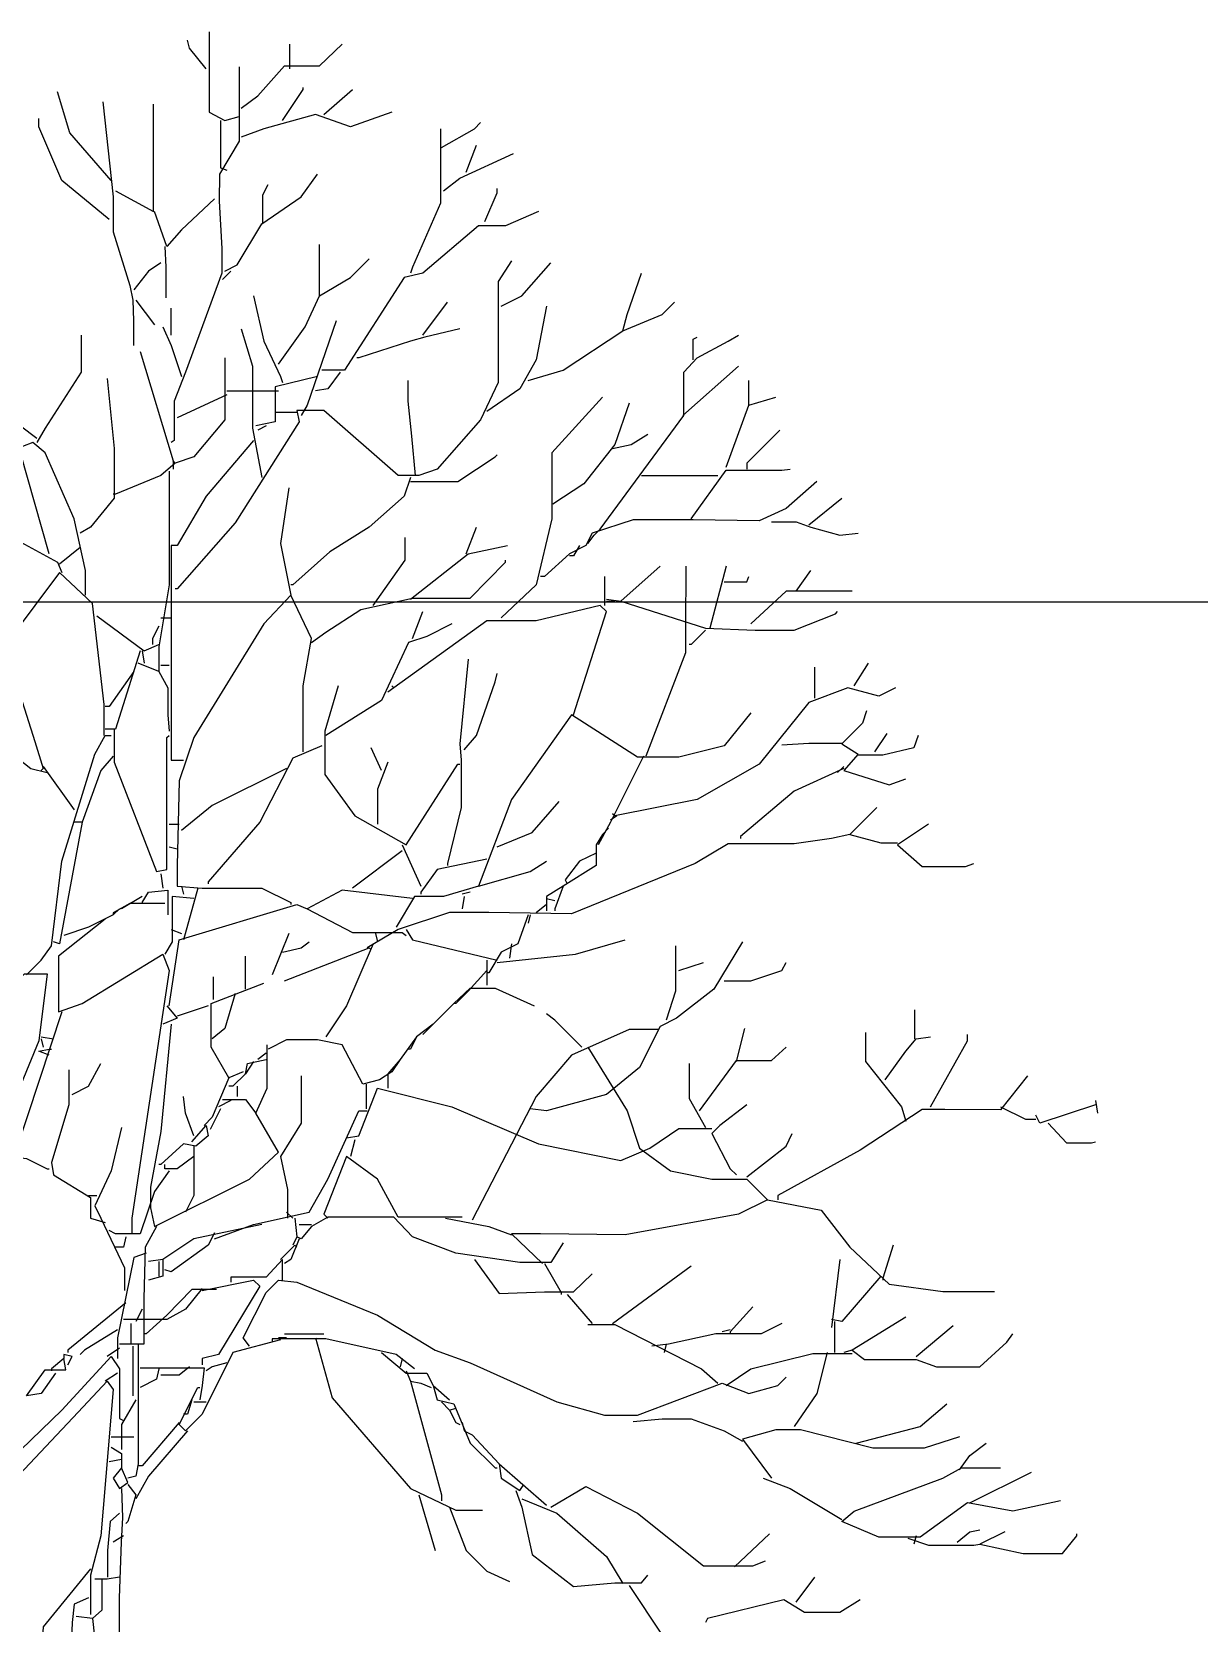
# Model space of a CAD drawing. Header units: centimetres. Extents: x -3096 to 17897, y -3131 to 15798.
# Drawn here: x 2997.2 to 3310.4, y 1238.3 to 1665.3 of the extents above; entities that cross this region are included whole.
import ezdxf

# ---------------------------------------------------------------- set-up
doc = ezdxf.new("R2010")
doc.units = ezdxf.units.CM
doc.layers.add('arredi', color=1, linetype='Continuous')
doc.layers.add('piu', color=6, linetype='Continuous')

msp = doc.modelspace()

# ---------------------------------------------------------------- linework, layer by layer
at = {"color": 84}
for points in [[(3151.36, 1513.08), (3155.24, 1512.53)], [(3151.36, 1512.53), (3153.58, 1512.53)]]:
    msp.add_lwpolyline(points, dxfattribs=at)
at = {"layer": 'arredi'}
for points in [[(3043.95, 1655.37), (3039.52, 1660.91), (3038.97, 1663.12)], [(3044.78, 1665.34), (3044.78, 1643.75), (3048.93, 1641.53), (3052.81, 1642.64)], [(3053.36, 1644.85), (3057.79, 1648.17), (3064.99, 1656.2), (3074.4, 1656.2), (3080.49, 1662.02)], [(3066.38, 1655.37), (3066.38, 1662.02)], [(3052.81, 1655.93), (3052.81, 1635.99), (3047.55, 1627.14), (3047.41, 1619.94), (3048.17, 1607.2), (3048.17, 1600.56), (3038.41, 1573.98), (3035.37, 1566.23), (3035.37, 1555.71), (3034.54, 1555.16)], [(3018.48, 1625.47), (3007.41, 1638.21), (3004.09, 1649.28)], [(3064.44, 1641.53), (3069.97, 1649.84), (3069.97, 1650.39)], [(3075.51, 1643.19), (3083.26, 1649.84)], [(3016.27, 1646.51), (3019.04, 1621.04), (3019.04, 1611.63), (3023.47, 1597.24), (3024.3, 1593.36), (3024.43, 1587.82), (3024.43, 1581.18)], [(3019.59, 1622.71), (3029.83, 1617.17), (3029.83, 1645.96)], [(3017.93, 1614.95), (3005.19, 1625.47), (2999.1, 1639.87), (2999.1, 1642.08)], [(3047.83, 1641.53), (3047.83, 1628.8), (3049.49, 1628.24)], [(3093.78, 1643.75), (3082.71, 1639.87), (3073.3, 1643.19), (3059.45, 1639.32), (3053.36, 1637.1)], [(3107.07, 1634.33), (3115.93, 1639.32), (3117.59, 1640.98)], [(3106.79, 1639.32), (3106.79, 1619.38), (3099.32, 1602.22), (3098.76, 1600.56)], [(3107.62, 1622.71), (3112.05, 1626.03), (3126.45, 1632.67)], [(3113.71, 1627.69), (3116.48, 1634.89)], [(3048.93, 1601.11), (3052.26, 1602.77), (3058.9, 1613.85), (3069.42, 1621.04), (3073.85, 1627.14)], [(3059.18, 1613.85), (3059.18, 1621.6), (3060.56, 1624.37)], [(3118.7, 1614.4), (3122.02, 1622.15), (3122.02, 1623.26)], [(3046.17, 1620.49), (3037.31, 1612.19), (3033.43, 1607.76), (3030.11, 1617.17)], [(3133.09, 1617.17), (3124.23, 1613.29), (3117.04, 1613.29), (3102.09, 1600.56), (3097.1, 1599.45), (3081.05, 1574.54), (3074.96, 1574.54)], [(3032.88, 1607.76), (3033.16, 1602.22), (3033.16, 1593.92)], [(3074.4, 1594.47), (3074.4, 1608.31)], [(3031.77, 1603.33), (3028.45, 1601.11), (3024.57, 1596.13)], [(3125.89, 1603.88), (3122.29, 1598.34), (3122.29, 1571.21), (3117.59, 1561.25), (3105.96, 1547.96), (3100.98, 1546.3), (3095.44, 1546.3), (3075.51, 1563.74), (3068.31, 1563.74), (3068.87, 1560.7), (3051.7, 1533.57), (3036.2, 1515.85), (3035.65, 1515.85)], [(3063.33, 1576.2), (3070.53, 1586.16), (3074.4, 1594.47), (3082.71, 1599.45), (3087.69, 1604.43)], [(3123.13, 1591.7), (3128.66, 1594.47), (3136.41, 1603.33)], [(3050.6, 1601.11), (3048.38, 1598.9)], [(3155.79, 1585.06), (3156.9, 1589.49), (3160.77, 1600.56)], [(3025.13, 1593.36), (3030.11, 1586.72)], [(3056.69, 1594.47), (3059.45, 1582.29), (3063.88, 1572.88), (3064.44, 1571.21)], [(3102.09, 1583.95), (3108.73, 1592.81)], [(3130.32, 1571.77), (3139.74, 1574.54), (3155.79, 1585.06), (3166.31, 1589.49), (3169.63, 1592.81)], [(3034.54, 1583.95), (3034.54, 1591.15)], [(3135.31, 1591.7), (3132.54, 1577.31), (3128.11, 1569.55), (3119.25, 1563.46)], [(3032.32, 1586.16), (3034.54, 1581.18), (3037.31, 1572.88)], [(3053.36, 1585.61), (3056.41, 1575.64), (3056.41, 1559.03), (3058.9, 1545.75)], [(3078.83, 1587.82), (3071.08, 1565.12), (3069.42, 1562.36)], [(3112.05, 1585.61), (3102.64, 1583.4), (3098.76, 1582.29), (3084.92, 1577.86), (3084.37, 1577.86)], [(3010.46, 1583.95), (3010.46, 1573.98), (3000.77, 1559.03), (2998.55, 1555.16)], [(3146.38, 1528.03), (3148.04, 1530.24), (3149.7, 1531.9), (3172.12, 1562.36), (3172.12, 1573.98), (3175.72, 1577.86), (3184.03, 1582.29), (3186.8, 1583.95)], [(3174.62, 1577.31), (3174.62, 1582.84), (3175.72, 1583.4)], [(3026.23, 1579.52), (3035.09, 1550.18), (3035.09, 1547.96)], [(3048.93, 1577.86), (3048.93, 1561.25), (3040.63, 1551.28), (3035.65, 1549.62), (3035.09, 1550.18)], [(3017.38, 1572.32), (3019.31, 1553.5), (3019.31, 1540.21), (3012.95, 1532.46), (3010.18, 1530.8)], [(3073.85, 1572.88), (3062.5, 1570.11), (3062.5, 1560.7), (3057.24, 1559.59)], [(3079.94, 1573.98), (3076.62, 1569.55), (3073.3, 1569)], [(3100.15, 1546.3), (3099.18, 1556.82), (3098.14, 1566.23), (3098.14, 1571.77)], [(3171.85, 1562.36), (3186.8, 1575.64)], [(3189.57, 1565.12), (3189.57, 1571.77)], [(3049.49, 1567.89), (3036.2, 1561.8)], [(3049.49, 1569), (3063.33, 1569)], [(3150.26, 1567.34), (3136.69, 1552.39), (3136.69, 1534.67), (3132.54, 1516.96), (3123.13, 1508.1)], [(3183.48, 1548.51), (3189.57, 1565.12), (3196.76, 1567.34)], [(3068.31, 1563.19), (3062.78, 1563.19)], [(3157.45, 1565.68), (3153.58, 1554.6), (3145.27, 1544.09), (3136.97, 1538.55)], [(3001.87, 1525.26), (2994.12, 1552.39), (2994.12, 1559.59), (2998.55, 1556.27)], [(3060.01, 1559.59), (3057.79, 1558.48)], [(3011.56, 1514.19), (3011.56, 1520.83), (3008.52, 1534.67), (3000.77, 1552.39), (2997.44, 1555.16), (2994.67, 1554.05)], [(3056.69, 1555.71), (3043.95, 1540.76), (3036.2, 1527.48), (3034.54, 1527.48)], [(3153.02, 1553.5), (3158.01, 1554.6), (3162.44, 1557.37)], [(3197.87, 1558.48), (3189.01, 1549.62), (3189.01, 1547.96)], [(3098.76, 1544.64), (3111.5, 1544.64), (3121.46, 1551.28), (3122.02, 1551.84)], [(3035.65, 1549.62), (3031.77, 1546.3), (3019.59, 1541.32), (3019.04, 1541.32)], [(3033.99, 1547.41), (3033.99, 1516.96), (3031.22, 1500.35), (3031.22, 1493.7), (3025.68, 1495.92)], [(3160.77, 1546.3), (3181.26, 1546.3)], [(3174.06, 1534.67), (3183.48, 1547.68), (3198.42, 1547.68), (3200.64, 1547.96)], [(3066.1, 1542.98), (3063.88, 1528.03), (3066.65, 1514.19)], [(3098.76, 1545.75), (3097.1, 1540.76), (3087.69, 1532.46), (3077.17, 1525.81), (3067.21, 1516.96), (3066.65, 1516.96)], [(3207.84, 1544.64), (3199.53, 1537.44), (3192.33, 1534.12), (3174.62, 1534.4), (3158.56, 1534.4), (3147.49, 1530.8), (3145.83, 1527.48), (3141.4, 1525.26), (3134.75, 1519.17), (3133.65, 1519.17)], [(2963.39, 1497.58), (2963.39, 1519.72), (2972.53, 1540.21), (3004.09, 1523.05), (3005.19, 1520.28)], [(3205.62, 1533.01), (3214.48, 1540.21)], [(3195.66, 1533.84), (3202.3, 1533.84), (3206.18, 1532.46), (3213.93, 1530.24), (3218.91, 1530.8)], [(3088.8, 1511.42), (3097.38, 1523.6), (3097.38, 1529.69)], [(3113.71, 1525.26), (3116.48, 1532.46)], [(3010.18, 1526.92), (3004.64, 1522.49)], [(3034.54, 1527.48), (3034.54, 1488.16), (3034.54, 1469.89), (3037.86, 1469.89)], [(3098.76, 1513.08), (3114.27, 1525.26), (3124.79, 1527.48)], [(3144.16, 1527.48), (3142.5, 1524.71), (3141.4, 1524.71)], [(3016.55, 1476.54), (3016.55, 1484.84), (3013.5, 1511.97), (3004.64, 1520.28), (2991.35, 1502.56), (2990.8, 1502.56)], [(3072.19, 1501.45), (3076.06, 1504.22), (3085.48, 1510.31), (3099.32, 1513.36), (3114.82, 1513.36), (3124.23, 1523.05), (3124.23, 1523.6)], [(3165.76, 1521.94), (3155.24, 1512.53), (3177.94, 1505.33), (3191.23, 1504.77), (3201.75, 1504.77), (3212.82, 1509.2), (3213.37, 1509.76)], [(3172.68, 1521.94), (3172.54, 1505.33), (3172.54, 1498.68), (3161.88, 1471)], [(3183.48, 1521.94), (3179.05, 1505.33)], [(3202.3, 1515.29), (3206.18, 1520.83)], [(2989.41, 1518.62), (2990.11, 1509.2), (2990.11, 1499.79), (2998, 1474.88), (3000.21, 1467.68), (2999.66, 1467.13)], [(3150.81, 1519.17), (3150.81, 1511.42)], [(3182.92, 1517.79), (3189.01, 1517.79), (3189.57, 1519.17)], [(3069.97, 1472.11), (3069.97, 1489.83), (3072.19, 1502.56), (3066.65, 1514.19), (3059.45, 1506.44), (3040.63, 1475.98), (3036.75, 1464.36), (3036.2, 1441.66), (3036.2, 1436.12), (3042.84, 1435.57), (3058.9, 1435.57), (3066.65, 1431.69), (3066.65, 1431.14)], [(3217.25, 1515.29), (3199.53, 1515.29), (3190.12, 1506.44)], [(3014.61, 1508.65), (3027.34, 1499.24), (3031.22, 1500.9)], [(3031.77, 1508.1), (3034.54, 1508.1)], [(3142.5, 1482.07), (3151.36, 1509.76), (3149.7, 1511.42), (3132.54, 1507.27), (3119.25, 1507.27), (3094.33, 1489.27), (3093.78, 1489.83)], [(3099.32, 1502.56), (3102.09, 1509.76)], [(3031.22, 1505.88), (3029.56, 1502.56), (3029.56, 1500.9)], [(3109.84, 1506.44), (3103.19, 1503.11), (3098.21, 1501.45), (3091.01, 1485.95), (3076.06, 1476.54)], [(3177.94, 1504.77), (3174.06, 1500.9), (3173.51, 1500.9)], [(3026.23, 1499.24), (3019.59, 1478.2), (3016.82, 1478.2)], [(3026.79, 1499.24), (3027.34, 1495.92)], [(3031.77, 1495.36), (3033.99, 1495.36)], [(3114.27, 1497.02), (3112.05, 1474.32), (3112.33, 1469.89), (3112.33, 1457.16), (3108.73, 1442.21), (3108.73, 1441.66)], [(3207.28, 1486.5), (3207.28, 1494.81)], [(3217.8, 1489.83), (3221.68, 1495.92)], [(3024.57, 1493.7), (3017.93, 1484.29), (3016.82, 1484.29)], [(3031.22, 1493.7), (3033.71, 1489.27), (3033.71, 1482.07), (3033.99, 1477.65)], [(3113.16, 1472.66), (3116.48, 1476.54), (3121.46, 1490.93), (3122.02, 1493.15)], [(3079.39, 1489.83), (3075.79, 1477.65), (3075.79, 1466.02), (3083.82, 1454.94), (3097.66, 1447.19), (3111.5, 1468.79), (3112.05, 1468.79)], [(3094.33, 1489.27), (3092.67, 1488.16)], [(3228.88, 1489.27), (3224.45, 1487.06), (3216.14, 1489.27), (3205.62, 1485.4), (3192.33, 1468.79), (3175.72, 1459.37), (3153.58, 1454.94), (3153.02, 1455.5)], [(3190.12, 1482.63), (3182.92, 1473.77), (3170.74, 1470.72), (3159.67, 1470.72), (3141.95, 1482.07), (3125.89, 1459.37), (3117.04, 1436.12), (3107.62, 1433.35), (3099.87, 1433.35), (3094.89, 1425.05)], [(3221.12, 1483.18), (3220.02, 1479.86), (3214.48, 1474.32), (3218.91, 1471.55), (3215.03, 1467.13), (3227.21, 1463.25), (3231.64, 1464.91)], [(2977.51, 1479.31), (2976.96, 1476.54), (2972.25, 1465.46), (2972.25, 1453.84), (2979.45, 1415.63), (2979.45, 1400.13), (2984.16, 1401.24), (2995.23, 1412.59), (3001.32, 1412.59), (2999.1, 1394.6), (2990.25, 1373), (2986.37, 1377.43), (2985.82, 1380.75)], [(2978.06, 1477.65), (2984.16, 1477.65), (2996.89, 1467.68), (3001.32, 1466.57)], [(3019.31, 1478.2), (3019.31, 1469.34), (3030.66, 1440), (3033.43, 1440.55), (3033.43, 1475.98), (3033.99, 1476.54)], [(2995.78, 1412.31), (2999.66, 1416.19), (3002.43, 1420.06), (3005.19, 1442.76), (3014.05, 1471.55), (3016.82, 1476.54), (3018.48, 1476.54)], [(3074.96, 1473.77), (3067.21, 1470.45), (3058.35, 1453.28), (3044.5, 1437.23), (3044.5, 1436.67)], [(3091.01, 1467.13), (3088.24, 1473.22)], [(3198.42, 1474.05), (3205.62, 1474.46), (3214.48, 1474.46)], [(3234.97, 1476.54), (3233.86, 1473.22), (3225.55, 1471.28), (3218.91, 1471.28)], [(3223.34, 1472.11), (3226.66, 1477.09)], [(3019.04, 1471), (3015.71, 1467.13), (3010.73, 1453.28), (3008.52, 1453.28)], [(3092.67, 1469.34), (3089.91, 1462.14), (3089.91, 1452.73)], [(3161.33, 1471), (3152.47, 1453.28), (3149.15, 1447.19)], [(3000.21, 1468.23), (3008.52, 1456.61)], [(3065.54, 1467.68), (3045.61, 1457.71), (3037.31, 1451.07)], [(3215.03, 1467.68), (3201.75, 1461.59), (3187.35, 1449.41), (3187.35, 1448.85)], [(3215.03, 1468.23), (3213.37, 1466.57)], [(3122.02, 1446.64), (3131.43, 1450.52), (3138.63, 1458.82)], [(3223.89, 1457.16), (3216.7, 1449.96), (3225, 1447.75), (3229.43, 1447.75)], [(3010.73, 1453.28), (3004.64, 1420.62), (3002.98, 1421.17)], [(3033.99, 1452.73), (3036.75, 1452.73)], [(3154.13, 1454.94), (3152.47, 1453.84)], [(3237.73, 1452.73), (3229.43, 1447.19), (3236.07, 1441.38), (3247.7, 1441.38), (3249.92, 1442.21)], [(3216.7, 1449.96), (3211.71, 1448.85), (3201.75, 1447.47), (3184.03, 1447.47), (3175.17, 1442.21), (3141.95, 1428.65), (3119.8, 1429.06), (3109.28, 1429.06), (3095.44, 1424.49), (3087.14, 1419.51)], [(3151.92, 1451.62), (3150.26, 1449.96), (3148.59, 1447.19), (3148.59, 1441.66), (3139.74, 1436.12), (3135.31, 1433.35), (3135.31, 1429.48)], [(3033.99, 1446.64), (3036.2, 1446.09)], [(3096.55, 1445.53), (3083.26, 1435.57)], [(3096.55, 1447.19), (3101.53, 1436.12)], [(3119.25, 1443.32), (3105.96, 1440.55), (3101.53, 1434.46), (3101.53, 1433.91)], [(3148.59, 1444.98), (3144.16, 1442.76), (3140.29, 1437.78), (3140.84, 1436.67)], [(3031.77, 1439.44), (3032.32, 1435.57)], [(3117.04, 1436.12), (3130.88, 1440), (3135.31, 1442.76)], [(3026.79, 1431.69), (3028.45, 1434.46), (3033.71, 1435.01), (3033.71, 1428.37)], [(3037.31, 1436.12), (3037.86, 1433.91)], [(3041.74, 1435.57), (3037.86, 1421.72)], [(3099.32, 1432.8), (3080.49, 1435.01), (3071.08, 1430.03), (3083.26, 1423.66), (3096.55, 1423.66), (3097.66, 1422.83)], [(3139.74, 1436.12), (3137.52, 1430.03), (3137.52, 1429.48)], [(3032.88, 1431.41), (3023.47, 1431.41), (3019.04, 1428.92), (3019.04, 1428.37)], [(3026.79, 1433.35), (3021.25, 1430.03)], [(3040.63, 1432.8), (3034.82, 1433.35), (3034.82, 1421.17), (3032.88, 1417.85)], [(3033.99, 1404.01), (3036.75, 1421.72), (3068.31, 1431.14), (3071.08, 1430.03)], [(3114.82, 1434.46), (3112.61, 1433.91)], [(3113.16, 1433.35), (3112.61, 1430.03)], [(3135.31, 1431.14), (3132.54, 1428.92)], [(3135.31, 1432.8), (3137.52, 1432.24)], [(3016.82, 1427.26), (3004.36, 1417.3), (3004.36, 1402.35), (3010.73, 1404.56), (3032.32, 1417.85), (3033.99, 1413.42), (3024.02, 1346.98), (3024.02, 1343.1)], [(3020.7, 1430.03), (3019.04, 1428.37), (3012.39, 1425.05), (3005.75, 1422.83)], [(3130.32, 1428.37), (3127.55, 1420.62), (3123.13, 1418.4), (3119.8, 1412.87), (3119.25, 1412.87)], [(3130.88, 1428.37), (3130.32, 1426.15)], [(3034.54, 1424.49), (3037.31, 1423.39)], [(3066.1, 1423.39), (3061.67, 1412.31)], [(3089.35, 1423.39), (3089.91, 1421.17)], [(3097.66, 1424.49), (3099.32, 1421.72), (3122.02, 1416.19)], [(3064.44, 1418.4), (3069.42, 1419.51), (3071.63, 1421.17)], [(3064.99, 1410.65), (3087.69, 1419.51), (3088.24, 1418.96)], [(3088.8, 1420.62), (3081.6, 1404.01), (3076.06, 1395.7)], [(3122.02, 1415.63), (3143.06, 1417.85), (3156.35, 1421.72)], [(3125.89, 1420.62), (3125.34, 1416.74)], [(3187.9, 1421.17), (3180.15, 1408.44), (3170.19, 1400.69), (3165.76, 1398.47), (3160.22, 1387.4), (3151.36, 1380.2), (3135.31, 1375.77), (3130.88, 1376.32)], [(3169.91, 1420.06), (3169.91, 1407.88), (3167.42, 1400.13)], [(3054.47, 1408.44), (3054.47, 1417.3)], [(3119.25, 1416.19), (3119.25, 1409.54)], [(3170.74, 1413.42), (3177.38, 1415.63)], [(3182.92, 1410.65), (3190.12, 1410.65), (3198.42, 1413.42), (3199.53, 1415.63)], [(3053.92, 1386.29), (3050.04, 1384.63), (3045.34, 1392.93), (3045.34, 1404.56), (3059.45, 1410.1)], [(3045.89, 1405.67), (3045.89, 1411.76)], [(3119.25, 1413.42), (3114.27, 1407.88), (3110.94, 1404.56), (3110.39, 1404.56)], [(3051.7, 1407.33), (3048.93, 1397.92), (3045.61, 1395.15)], [(3102.09, 1396.26), (3110.39, 1404.56), (3114.82, 1408.71), (3121.46, 1408.71), (3131.98, 1404.01)], [(3005.19, 1402.35), (2993.01, 1365.25), (2993.57, 1364.14)], [(3033.43, 1404.01), (3036.2, 1400.69), (3032.32, 1399.02)], [(3044.5, 1404.01), (3036.2, 1401.24)], [(3144.72, 1392.93), (3137.52, 1400.13), (3135.31, 1401.79)], [(3234.14, 1395.15), (3234.14, 1402.9)], [(3034.54, 1399.02), (3031.77, 1370.23), (3029, 1355.28), (3029, 1349.75), (3030.11, 1344.77), (3055.58, 1357.5), (3063.33, 1364.7), (3057.24, 1375.22), (3060.29, 1381.86), (3060.29, 1393.49)], [(3104.85, 1399.02), (3100.43, 1395.7), (3096, 1389.61), (3092.67, 1385.74), (3092.67, 1381.86)], [(3165.2, 1397.64), (3157.45, 1397.64), (3141.95, 1390.72), (3132.54, 1379.65), (3115.37, 1346.43)], [(3186.24, 1389.06), (3188.46, 1397.92)], [(3220.85, 1396.81), (3220.85, 1389.06), (3230.54, 1376.88), (3231.64, 1373)], [(3001.87, 1390.72), (2999.1, 1391.83), (3001.87, 1392.38), (3002.43, 1392.38)], [(2999.66, 1395.7), (3002.98, 1395.15)], [(2999.66, 1395.15), (3000.21, 1392.93)], [(3096, 1389.61), (3093.78, 1386.29), (3090.46, 1384.08), (3086.03, 1382.97), (3080.49, 1393.49), (3073.85, 1394.87), (3065.54, 1394.87), (3060.56, 1392.38)], [(3100.43, 1395.7), (3098.76, 1392.38), (3098.21, 1392.38)], [(3146.38, 1392.93), (3156.9, 1375.77), (3160.22, 1365.8), (3168.53, 1359.71), (3179.6, 1357.5), (3189.01, 1357.5), (3194.55, 1351.96), (3186.8, 1348.09), (3156.35, 1342.55), (3133.65, 1342.83), (3125.89, 1342.83), (3134.2, 1334.8)], [(3176.28, 1375.77), (3186.24, 1389.34), (3195.66, 1389.34), (3199.53, 1392.93)], [(3226.11, 1384.08), (3231.64, 1391.83), (3234.41, 1395.15), (3238.29, 1395.7)], [(3238.29, 1376.88), (3248.25, 1394.6), (3248.25, 1396.26)], [(3007.96, 1380.2), (3012.39, 1382.41), (3015.71, 1388.5)], [(3056.69, 1389.06), (3054.47, 1385.74), (3055.02, 1388.5), (3060.01, 1389.61)], [(3060.01, 1391.27), (3057.79, 1389.61)], [(3173.51, 1388.5), (3173.51, 1379.09), (3177.94, 1371.34)], [(3007.13, 1386.84), (3007.13, 1377.43), (3002.43, 1361.93), (3002.98, 1358.61), (3012.95, 1352.52), (3012.95, 1346.98), (3016.82, 1345.87)], [(3050.04, 1384.63), (3045.61, 1374.11), (3043.4, 1371.89)], [(3054.47, 1385.74), (3051.15, 1382.41), (3050.04, 1382.41)], [(3069.42, 1385.18), (3069.42, 1372.45), (3063.88, 1363.59), (3065.82, 1354.73), (3065.82, 1346.98)], [(3264.31, 1385.18), (3257.11, 1376.05), (3242.16, 1376.19), (3236.07, 1376.19), (3219.46, 1365.25), (3197.32, 1353.07), (3197.32, 1351.96)], [(3040.63, 1369.13), (3038.41, 1375.22), (3037.86, 1379.65)], [(3052.26, 1382.41), (3052.26, 1379.65)], [(3081.6, 1368.57), (3084.92, 1369.13), (3089.91, 1381.86), (3109.84, 1376.88), (3133.09, 1366.91), (3155.24, 1362.48), (3162.99, 1365.8), (3170.74, 1371.06), (3179.6, 1371.06)], [(3086.86, 1382.97), (3086.86, 1376.32)], [(3047.83, 1376.32), (3045.06, 1370.79)], [(3046.17, 1341.44), (3056.69, 1345.32), (3071.63, 1348.64), (3076.62, 1357.5), (3084.92, 1375.77), (3087.14, 1375.77)], [(3050.6, 1378.54), (3047.27, 1376.88)], [(3048.38, 1378.82), (3054.47, 1378.82), (3057.24, 1375.22)], [(3189.01, 1377.43), (3181.81, 1371.89), (3179.6, 1369.68), (3184.58, 1360.27), (3186.24, 1358.61)], [(3257.11, 1376.88), (3263.76, 1373.56), (3266.53, 1373.56)], [(3282.58, 1377.43), (3267.63, 1372.45), (3266.53, 1374.66)], [(3282.58, 1378.54), (3283.14, 1375.22)], [(3021.25, 1371.34), (3018.48, 1359.71), (3014.05, 1350.3), (3015.71, 1346.98), (3022.08, 1333.69), (3022.08, 1327.6)], [(3040.08, 1367.47), (3043.95, 1371.89), (3044.5, 1369.13), (3041.18, 1366.36), (3037.86, 1366.91), (3031.77, 1361.38), (3031.22, 1361.38)], [(3269.85, 1372.45), (3274.83, 1367.19), (3281.47, 1367.19), (3282.58, 1367.47)], [(3083.82, 1368.02), (3082.71, 1363.59)], [(3189.01, 1358.05), (3199.53, 1366.36), (3201.19, 1369.68)], [(2991.35, 1363.59), (2995.78, 1363.04), (3001.32, 1360.27), (3001.87, 1360.27)], [(3040.63, 1363.59), (3036.2, 1360.27), (3032.88, 1360.27), (3032.88, 1361.38)], [(3040.63, 1366.36), (3040.63, 1353.07), (3038.41, 1348.64)], [(3112.61, 1347.26), (3095.44, 1347.26), (3089.91, 1357.5), (3081.6, 1363.59), (3075.51, 1348.09), (3076.62, 1346.98)], [(3033.99, 1359.71), (3030.11, 1354.18), (3026.23, 1342.83), (3019.59, 1342.83), (3017.93, 1343.66)], [(3012.39, 1353.07), (3014.61, 1353.07)], [(3194.55, 1351.96), (3208.94, 1349.19), (3216.7, 1339.23), (3227.21, 1329.26), (3241.61, 1327.32), (3255.45, 1327.32)], [(3058.9, 1345.32), (3040.63, 1341.44), (3032.32, 1335.91), (3032.32, 1331.48), (3028.45, 1330.37)], [(3065.54, 1348.64), (3067.21, 1346.98)], [(3067.76, 1346.98), (3068.31, 1342), (3067.21, 1339.78)], [(3139.74, 1340.34), (3136.41, 1335.08), (3128.11, 1335.08), (3110.94, 1337.57), (3099.32, 1342), (3094.33, 1347.26), (3076.62, 1347.26), (3072.19, 1344.77), (3069.42, 1341.44), (3068.31, 1342)], [(3068.87, 1345.32), (3072.19, 1345.32)], [(3108.18, 1346.98), (3119.8, 1344.77), (3125.89, 1342.55)], [(3022.36, 1342), (3021.8, 1339.23), (3019.59, 1339.23)], [(3030.66, 1344.77), (3027.62, 1339.23), (3027.2, 1325.39), (3027.2, 1313.21), (3020.7, 1313.21)], [(3046.17, 1343.1), (3044.5, 1339.78), (3034.54, 1332.58), (3032.88, 1333.14)], [(3068.87, 1341.44), (3066.65, 1335.91), (3064.99, 1334.8)], [(3027.89, 1337.57), (3024.57, 1336.46), (3020.14, 1314.87), (3020.14, 1309.33)], [(3063.88, 1335.91), (3067.76, 1339.78), (3068.31, 1339.23)], [(3228.32, 1339.78), (3225.55, 1330.92), (3225.55, 1330.37)], [(3032.32, 1335.91), (3028.45, 1335.35)], [(3031.22, 1335.35), (3031.22, 1331.48)], [(3064.44, 1330.37), (3064.44, 1335.91), (3060.01, 1331.2), (3050.6, 1331.2), (3050.6, 1329.82)], [(3115.93, 1335.91), (3122.57, 1326.77), (3134.75, 1327.19), (3142.5, 1327.19), (3147.49, 1332.03)], [(3134.75, 1334.8), (3139.18, 1327.05), (3139.18, 1326.49)], [(3153.02, 1318.74), (3174.06, 1334.25)], [(3213.93, 1335.91), (3211.71, 1317.64)], [(3042.84, 1328.16), (3038.41, 1322.62), (3033.43, 1319.85), (3021.8, 1319.85)], [(3042.84, 1327.6), (3056.69, 1330.37), (3058.35, 1328.71), (3047.27, 1310.44), (3042.84, 1309.33), (3042.84, 1307.67)], [(3055.58, 1312.65), (3053.92, 1314.87), (3060.01, 1327.05), (3063.33, 1330.37), (3068.31, 1329.82), (3089.91, 1320.96), (3105.41, 1311.55), (3114.82, 1308.22), (3138.07, 1297.7), (3150.81, 1294.1), (3159.67, 1294.1), (3182.37, 1302.69), (3189.57, 1299.92), (3197.32, 1302.13), (3199.53, 1304.35)], [(3225, 1331.48), (3214.48, 1319.3), (3211.71, 1319.85)], [(3022.36, 1324.28), (3006.86, 1311.55), (3006.86, 1310.99)], [(3046.72, 1327.88), (3040.08, 1327.88), (3033.43, 1320.96), (3027.89, 1315.97), (3027.34, 1315.97)], [(3140.84, 1326.49), (3147.49, 1318.74)], [(3026.79, 1322.62), (3025.13, 1319.3)], [(3190.67, 1323.17), (3184.58, 1316.53), (3184.58, 1315.97)], [(3231.64, 1320.4), (3217.25, 1311.55), (3215.03, 1310.99)], [(3020.14, 1317.08), (3011.28, 1311.55), (3010.18, 1310.44)], [(3023.74, 1318.74), (3023.74, 1313.21)], [(3064.99, 1315.97), (3073.85, 1315.97), (3075.51, 1315.97)], [(3146.38, 1318.47), (3153.58, 1318.47), (3176.83, 1306.56), (3181.26, 1302.69)], [(3198.42, 1318.74), (3192.89, 1315.97), (3180.71, 1315.97), (3167.97, 1313.21), (3163.54, 1312.65)], [(3184.58, 1317.08), (3182.37, 1316.53)], [(3212.54, 1319.3), (3212.54, 1310.99)], [(3217.25, 1311.55), (3220.57, 1309.05), (3234.41, 1309.05), (3239.95, 1307.12), (3251.58, 1307.12), (3258.77, 1313.76), (3260.43, 1315.97)], [(3234.41, 1309.88), (3244.38, 1318.19)], [(3020.7, 1312.1), (3017.38, 1309.88)], [(3025.68, 1313.21), (3025.68, 1281.09), (3025.13, 1277.77), (3022.91, 1277.22)], [(3024.3, 1312.65), (3024.3, 1299.36)], [(3063.88, 1314.31), (3051.15, 1310.99), (3042.84, 1294.38), (3038.41, 1289.95), (3036.75, 1291.61), (3041.74, 1301.58), (3042.29, 1301.58)], [(3099.87, 1306.56), (3094.89, 1310.44), (3076.06, 1314.59), (3061.67, 1314.59), (3061.67, 1313.76)], [(3065.54, 1314.87), (3063.33, 1314.87)], [(3073.3, 1314.87), (3077.72, 1298.81), (3098.76, 1274.45), (3110.94, 1268.64), (3118.14, 1268.64)], [(3091.01, 1310.99), (3097.66, 1305.45), (3103.19, 1305.45), (3104.85, 1302.13), (3105.96, 1298.26), (3110.39, 1297.15), (3114.82, 1286.63), (3121.46, 1279.99), (3122.02, 1279.99)], [(3167.42, 1313.21), (3166.87, 1310.99)], [(3210.6, 1310.99), (3207.84, 1299.92), (3201.75, 1291.06)], [(2985.82, 1282.2), (2988.58, 1279.43), (3005.19, 1295.49), (3018.48, 1309.88), (3020.7, 1306.56), (3020.7, 1293.27), (3021.8, 1292.72)], [(3003.53, 1305.45), (2999.66, 1299.92), (2995.78, 1299.36), (3000.77, 1306.29), (3006.3, 1306.29), (3005.75, 1309.33), (3002.43, 1306.56), (3002.43, 1306.01)], [(3006.86, 1307.67), (3007.96, 1309.88), (3005.75, 1310.44), (3005.75, 1309.33)], [(3026.23, 1306.84), (3043.4, 1306.84), (3042.84, 1302.13), (3042.29, 1298.26)], [(3039.52, 1307.12), (3036.75, 1304.9), (3031.77, 1304.9)], [(3049.49, 1308.22), (3045.61, 1307.12), (3043.95, 1306.01)], [(3096.55, 1309.33), (3096, 1307.12)], [(3183.48, 1302.13), (3190.12, 1306.56), (3206.73, 1310.71), (3217.25, 1310.71)], [(2988.03, 1275.56), (2990.8, 1275), (3009.62, 1294.94), (3017.38, 1303.24), (3019.04, 1301.03), (3015.71, 1261.72), (3012.95, 1251.2), (3012.95, 1240.68)], [(3020.14, 1305.45), (3016.82, 1303.24)], [(3031.22, 1306.56), (3030.66, 1303.79), (3026.23, 1301.58)], [(3097.66, 1306.01), (3098.76, 1303.24), (3101.53, 1302.69), (3104.3, 1301.58)], [(3098.76, 1303.24), (3107.07, 1272.79), (3107.07, 1271.13)], [(3025.13, 1298.26), (3021.25, 1291.61), (3021.25, 1284.97)], [(3040.08, 1298.26), (3038.97, 1294.38), (3037.86, 1294.38)], [(3104.85, 1302.13), (3109.28, 1298.26)], [(3040.63, 1297.7), (3043.95, 1297.7)], [(3107.07, 1297.7), (3109.28, 1295.49), (3110.94, 1296.04)], [(3109.28, 1295.49), (3110.94, 1292.17), (3112.05, 1291.61)], [(3218.36, 1286.63), (3235.52, 1291.06), (3242.72, 1297.15)], [(3038.97, 1289.95), (3028.45, 1277.77), (3025.13, 1271.68)], [(3036.75, 1292.17), (3026.79, 1280.54), (3025.68, 1280.54)], [(3112.61, 1292.17), (3113.16, 1289.95), (3115.37, 1288.84), (3122.57, 1281.09), (3123.13, 1277.22), (3128.11, 1273.9), (3129.22, 1275.56)], [(3158.56, 1292.44), (3166.31, 1293.14), (3174.06, 1293.14), (3182.92, 1289.95), (3187.9, 1287.18)], [(3246.04, 1288.29), (3236.63, 1285.25), (3222.79, 1285.25), (3203.41, 1290.23), (3196.76, 1290.23), (3187.9, 1287.74), (3195.66, 1277.22)], [(3018.48, 1288.29), (3024.57, 1288.29)], [(3018.48, 1285.52), (3021.25, 1283.86), (3021.25, 1279.99)], [(3246.04, 1279.43), (3248.81, 1283.31), (3253.24, 1286.63)], [(3021.25, 1282.2), (3017.93, 1281.65)], [(3122.57, 1281.09), (3135.31, 1270.02)], [(3021.25, 1279.99), (3019.04, 1277.22), (3020.7, 1274.45), (3022.91, 1276.11), (3021.25, 1279.99)], [(3193.44, 1277.22), (3200.64, 1274.45), (3214.48, 1266.14)], [(3273.17, 1271.13), (3260.43, 1268.36), (3248.25, 1270.57), (3235.52, 1261.44), (3224.45, 1261.44), (3214.48, 1265.59), (3217.8, 1268.36), (3241.61, 1277.22), (3246.59, 1279.99), (3257.11, 1279.99)], [(3248.81, 1270.57), (3265.42, 1278.88)], [(3021.25, 1274.45), (3021.53, 1266.7), (3021.11, 1260.05), (3020.63, 1245.11), (3020.63, 1233.81)], [(3022.91, 1275.56), (3025.13, 1272.79), (3022.91, 1265.59), (3022.36, 1265.04)], [(3100.98, 1272.79), (3105.41, 1257.84)], [(3127, 1273.9), (3128.66, 1269.47), (3131.43, 1256.73), (3142.5, 1248.15), (3153.58, 1249.12), (3160.77, 1249.12), (3162.44, 1251.2)], [(3136.41, 1269.47), (3145.83, 1275), (3159.67, 1267.81), (3177.38, 1253.69), (3190.67, 1253.69), (3193.99, 1255.07)], [(3109.28, 1269.47), (3113.71, 1257.84), (3119.25, 1252.3), (3125.34, 1249.53)], [(3128.66, 1271.68), (3138.07, 1267.81), (3151.36, 1256.18), (3155.79, 1248.98)], [(3020.7, 1267.81), (3018.21, 1265.59), (3017.51, 1257.84), (3017.51, 1250.64)], [(3021.8, 1261.72), (3019.04, 1260.05)], [(3185.69, 1253.41), (3195.1, 1262.27)], [(3232.2, 1261.16), (3237.73, 1259.22), (3249.92, 1259.22), (3251.58, 1259.5)], [(3234.41, 1261.72), (3233.86, 1259.5)], [(3245.49, 1260.05), (3248.81, 1262.82), (3251.58, 1263.38)], [(3258.22, 1262.82), (3251.58, 1259.5), (3263.2, 1257.01), (3273.72, 1257.01), (3277.6, 1261.72), (3277.6, 1262.27)], [(3012.95, 1252.86), (3000.21, 1237.35), (2997.47, 1193.82)], [(3015.99, 1250.09), (3015.99, 1241.78), (3013.5, 1239.57), (3009.07, 1240.12)], [(3020.7, 1250.64), (3017.38, 1250.09), (3014.05, 1250.09)], [(3157.45, 1248.43), (3166.31, 1235.14), (3167.01, 1233.81)], [(3202.3, 1244), (3207.28, 1250.64)], [(3012.39, 1245.11), (3008.52, 1243.44), (3007.96, 1238.46), (3006.67, 1203.81)], [(3219.46, 1244.55), (3213.93, 1241.23), (3204.51, 1241.23), (3198.98, 1244.55), (3178.49, 1239.57), (3177.94, 1238.46)], [(3013.5, 1239.57), (3015.58, 1219.88)]]:
    msp.add_lwpolyline(points, dxfattribs=at)
at = {"layer": 'piu'}
msp.add_line((2004.42, 1512.39), (4004.42, 1512.39), dxfattribs=at)

doc.saveas('drawing.dxf')
